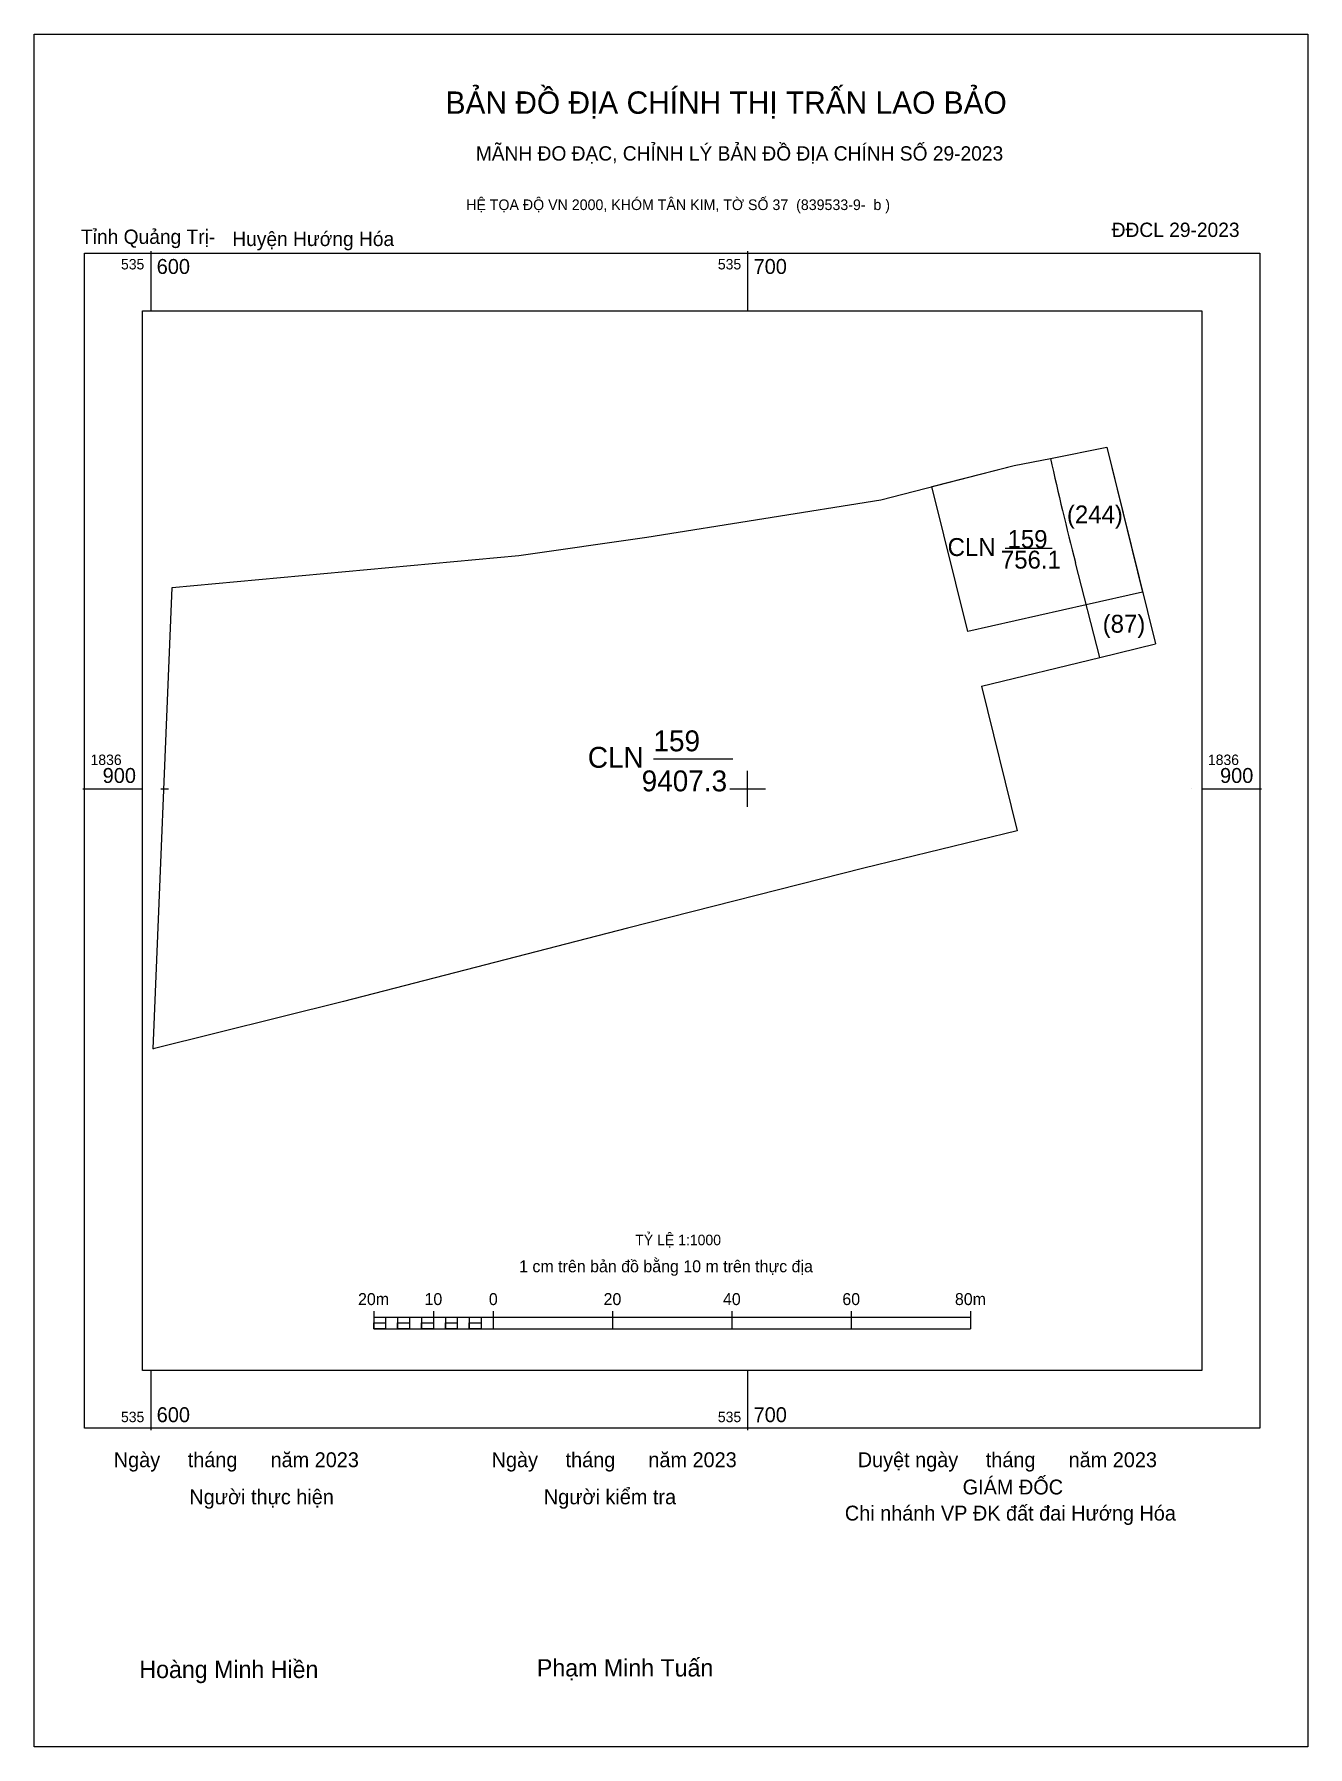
# Model space of a CAD drawing. Extents: x 534758 to 535794, y 1835798 to 1837026.
# Drawn here: x 535580.5 to 535793.8, y 1836739.5 to 1837026.4 of the extents above.
import ezdxf

# ---------------------------------------------------------------- set-up
doc = ezdxf.new("R2010")
doc.units = 0
for name, color, linetype in [('Level 1', 7, 'Continuous'), ('Level 10', 7, 'Continuous'), ('Level 13', 7, 'Continuous'), ('Level 15', 7, 'Continuous'), ('Level 27', 7, 'Continuous'), ('Level 30', 7, 'Continuous'), ('Level 36', 7, 'Continuous'), ('Level 6', 7, 'Continuous'), ('Level 62', 7, 'Continuous'), ('Level 63', 7, 'Continuous'), ('Level 9', 7, 'Continuous')]:
    doc.layers.add(name, color=color, linetype=linetype)

msp = doc.modelspace()

# ---------------------------------------------------------------- linework, layer by layer
at = {"layer": 'Level 1'}
msp.add_line((535759.01, 1836922.04), (535754.92, 1836937.9), dxfattribs=at)
msp.add_arc((536246.63, 1837064.53), 507.75, 192.4146, 194.4412, dxfattribs=at)
at = {"layer": 'Level 10'}
for p, q in [((535750.75, 1836955.37), (535760.16, 1836957.24)), ((535760.16, 1836957.24), (535768.32, 1836924.3)), ((535722.31, 1836948.45), (535744.68, 1836954.16)), ((535744.68, 1836954.16), (535750.75, 1836955.37)), ((535683.13, 1836942.15), (535722.31, 1836948.45)), ((535661.65, 1836939.09), (535683.13, 1836942.15)), ((535603.61, 1836933.74), (535661.65, 1836939.09)), ((535600.39, 1836856.43), (535603.61, 1836933.74)), ((535745.17, 1836892.96), (535719.47, 1836886.72)), ((535719.47, 1836886.72), (535679.86, 1836876.68)), ((535679.86, 1836876.68), (535632.32, 1836864.4)), ((535632.32, 1836864.4), (535600.39, 1836856.43))]:
    msp.add_line(p, q, dxfattribs=at)
msp.add_lwpolyline([(535730.89, 1836950.64), (535744.68, 1836954.16), (535750.75, 1836955.37), (535760.16, 1836957.24), (535766.17, 1836932.97), (535756.74, 1836930.84), (535736.9, 1836926.37)], close=True, dxfattribs=at)
at = {"layer": 'Level 15'}
msp.add_lwpolyline([(535580.49, 1837026.44), (535793.84, 1837026.44), (535793.84, 1836739.52), (535580.49, 1836739.52)], close=True, dxfattribs=at)
at = {"layer": 'Level 27'}
for p, q in [((535760.16, 1836957.24), (535760.17, 1836957.24)), ((535603.61, 1836933.74), (535603.61, 1836933.75)), ((535774.33, 1836900.03), (535774.33, 1836900.02)), ((535600.39, 1836856.43), (535600.39, 1836856.42))]:
    msp.add_line(p, q, dxfattribs=at)
at = {"layer": 'Level 30'}
msp.add_line((535739.17, 1836917.23), (535745.17, 1836892.96), dxfattribs=at)
at = {"layer": 'Level 36'}
for p, q in [((535759.01, 1836922.04), (535768.32, 1836924.3)), ((535739.17, 1836917.23), (535759.01, 1836922.04))]:
    msp.add_line(p, q, dxfattribs=at)
at = {"layer": 'Level 62'}
msp.add_lwpolyline([(535598.6, 1836980.09), (535776.12, 1836980.09), (535776.12, 1836802.58), (535598.6, 1836802.58)], close=True, dxfattribs=at)
at = {"layer": 'Level 63'}
for p, q in [((535600, 1836990.09), (535600, 1836980.09)), ((535700, 1836990.09), (535700, 1836980.09)), ((535588.6, 1836900), (535598.6, 1836900)), ((535776.12, 1836900), (535786.12, 1836900)), ((535637.36, 1836812.52), (535637.36, 1836809.52)), ((535647.36, 1836812.52), (535647.36, 1836809.52)), ((535657.36, 1836812.52), (535657.36, 1836809.52)), ((535677.36, 1836812.52), (535677.36, 1836809.52)), ((535697.36, 1836812.52), (535697.36, 1836809.52)), ((535717.36, 1836812.52), (535717.36, 1836809.52)), ((535737.36, 1836812.52), (535737.36, 1836809.52)), ((535637.36, 1836811.52), (535737.36, 1836811.52)), ((535637.36, 1836809.52), (535737.36, 1836809.52)), ((535639.36, 1836811.52), (535639.36, 1836809.52)), ((535641.36, 1836811.52), (535641.36, 1836809.52)), ((535643.36, 1836811.52), (535643.36, 1836809.52)), ((535645.36, 1836811.52), (535645.36, 1836809.52)), ((535647.36, 1836811.52), (535647.36, 1836809.52)), ((535649.36, 1836811.52), (535649.36, 1836809.52)), ((535651.36, 1836811.52), (535651.36, 1836809.52)), ((535653.36, 1836811.52), (535653.36, 1836809.52)), ((535655.36, 1836811.52), (535655.36, 1836809.52)), ((535657.36, 1836811.52), (535657.36, 1836809.52)), ((535600, 1836802.58), (535600, 1836792.58)), ((535700, 1836802.58), (535700, 1836792.58))]:
    msp.add_line(p, q, dxfattribs=at)
for points in [[(535588.92, 1836989.78), (535785.8, 1836989.78), (535785.8, 1836792.9), (535588.92, 1836792.9)], [(535637.36, 1836810.52), (535639.36, 1836810.52), (535639.36, 1836809.52), (535637.36, 1836809.52)], [(535637.36, 1836810.52), (535639.36, 1836810.52), (535639.36, 1836809.52), (535637.36, 1836809.52)], [(535641.36, 1836810.52), (535643.36, 1836810.52), (535643.36, 1836809.52), (535641.36, 1836809.52)], [(535645.36, 1836810.52), (535647.36, 1836810.52), (535647.36, 1836809.52), (535645.36, 1836809.52)], [(535649.36, 1836810.52), (535651.36, 1836810.52), (535651.36, 1836809.52), (535649.36, 1836809.52)], [(535653.36, 1836810.52), (535655.36, 1836810.52), (535655.36, 1836809.52), (535653.36, 1836809.52)]]:
    msp.add_lwpolyline(points, close=True, dxfattribs=at)
for points in [[(535700, 1836897), (535700, 1836903)], [(535700, 1836897), (535700, 1836903)], [(535601.69, 1836900), (535603, 1836900)], [(535697, 1836900), (535703, 1836900)], [(535697, 1836900), (535703, 1836900)]]:
    msp.add_lwpolyline(points, dxfattribs=at)
at = {"layer": 'Level 9'}
for p, q in [((535743.14, 1836940.36), (535751.04, 1836940.36)), ((535684.23, 1836905.03), (535697.51, 1836905.03))]:
    msp.add_line(p, q, dxfattribs=at)

# ---------------------------------------------------------------- texts
at = {"layer": 'Level 1'}
for s, p in [('(244)', (535753.5, 1836944.48)), ('(87)', (535759.49, 1836926.17))]:
    msp.add_text(s, height=3, dxfattribs=at).set_placement(p)
at = {"layer": 'Level 13'}
for s, height, p in [('CLN', 3, (535733.51, 1836939.02)), ('159', 3, (535743.55, 1836940.36)), ('756.1', 3, (535742.44, 1836936.91)), ('159', 3.5, (535684.22, 1836906.3)), ('CLN', 3.5, (535673.23, 1836903.54)), ('9407.3', 3.5, (535682.25, 1836899.59))]:
    msp.add_text(s, height=height, dxfattribs=at).set_placement(p)
at = {"layer": 'Level 6'}
msp.add_text('TỶ LỆ 1:1000', height=1.7579, dxfattribs=at).set_placement((535681.17, 1836823.55))
at = {"layer": 'Level 63'}
for s, height, p in [('BẢN ĐỒ ĐỊA CHÍNH THỊ TRẤN LAO BẢO', 3.7437, (535649.4, 1837013.11)), ('MÃNH ĐO ĐẠC, CHỈNH LÝ BẢN ĐỒ ĐỊA CHÍNH SỐ 29-2023', 2.4022, (535654.46, 1837005.27)), ('HỆ TỌA ĐỘ VN 2000, KHÓM TÂN KIM, TỜ SỐ 37  (839533-9-  b )', 1.7782, (535652.84, 1836996.98)), ('535', 1.75, (535595.02, 1836987.03)), ('600', 2.5, (535601, 1836986.28)), ('535', 1.75, (535695.02, 1836987.03)), ('700', 2.5, (535701, 1836986.28)), ('1836', 1.75, (535589.92, 1836904)), ('1836', 1.75, (535777.12, 1836904)), ('900', 2.5, (535591.95, 1836901)), ('900', 2.5, (535779.15, 1836901)), ('1 cm trên bản đồ bằng 10 m trên thực địa', 2, (535661.72, 1836819.02)), ('20m', 2, (535634.73, 1836813.52)), ('10', 2, (535645.87, 1836813.52)), ('0', 2, (535656.65, 1836813.52)), ('20', 2, (535675.87, 1836813.52)), ('40', 2, (535695.87, 1836813.52)), ('60', 2, (535715.87, 1836813.52)), ('80m', 2, (535734.73, 1836813.52)), ('535', 1.75, (535595.02, 1836793.9)), ('600', 2.5, (535601, 1836793.9)), ('535', 1.75, (535695.02, 1836793.9)), ('700', 2.5, (535701, 1836793.9)), ('Ngày     tháng      năm 2023', 2.4883, (535593.81, 1836786.36)), ('Ngày     tháng      năm 2023', 2.4883, (535657.11, 1836786.36)), ('Duyệt ngày     tháng      năm 2023', 2.4883, (535718.45, 1836786.36)), ('GIÁM ĐỐC', 2.488, (535736.03, 1836781.79)), ('Người thực hiện', 2.4883, (535606.47, 1836780.14)), ('Người kiểm tra', 2.4883, (535665.86, 1836780.14)), ('Chi nhánh VP ĐK đất đai Hướng Hóa', 2.4883, (535716.29, 1836777.42)), ('Hoàng Minh Hiền', 2.9024, (535598.1, 1836751.03)), ('Phạm Minh Tuấn', 2.9024, (535664.7, 1836751.29))]:
    msp.add_text(s, height=height, dxfattribs=at).set_placement(p)
at = {"layer": 'Level 9'}
for s, p in [('Tỉnh Quảng Trị-', (535588.32, 1836991.31)), ('Huyện Hướng Hóa', (535613.67, 1836990.95)), ('ĐĐCL 29-2023', (535760.99, 1836992.47))]:
    msp.add_text(s, height=2.4022, dxfattribs=at).set_placement(p)

doc.saveas('drawing.dxf')
